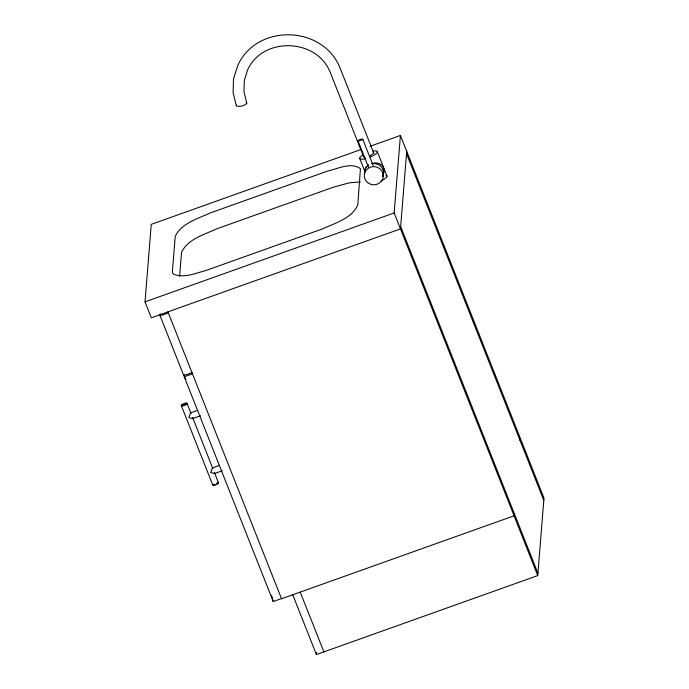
<?xml version="1.0" encoding="UTF-8"?>
<svg xmlns="http://www.w3.org/2000/svg" width="689" height="689" viewBox="0 0 689 689"><rect width="100%" height="100%" fill="white"/><g stroke="black" fill="none" stroke-linecap="round" stroke-linejoin="round"><path stroke-width="1.03" d="M364.782 171.113L365.463 167.754L368.512 164.852M406.717 151.399L400.473 228.903L151.33 317.801L145.017 301.86L151.261 224.356L360.907 149.556M192.093 372.646L183.791 375.608L160.124 315.838L160.296 313.693M172.439 271.001L175.23 236.422C181.345 223.15 198.036 218.654 210.412 212.892L327.206 171.216C337.403 168.934 350.985 161.76 360.433 168.667L357.789 204.866C351.967 218.404 335.112 223.081 322.555 228.877L205.77 270.544C195.538 273.232 183.834 278.459 173.439 274.127L172.517 272.818L172.439 271.035M179.596 276.461L181.534 252.363C187.658 239.092 204.349 234.596 216.725 228.834L333.51 187.158L349.314 182.826L360.407 181.887M184.437 374.661L184.264 376.805L273.249 601.549L281.551 598.586M370.027 146.301L400.412 135.457L543.983 498.078L537.739 575.582L316.415 654.55L316.587 652.423M537.739 575.582L394.168 212.961L400.412 135.457M514.252 513.486L514.072 515.803L281.534 598.775L167.944 311.876M520.126 440.633L520.316 438.307M382.791 175.325C387.407 166.755 379.174 160.813 371.543 163.62M365.032 157.333L363.775 157.109L363.844 156.325M363.637 156.782L330.651 73.439C317.896 38.196 262.75 35.854 247.472 70.235L244.311 80.604L243.966 91.775L246.817 103.341C244.397 105.942 239.806 106.924 236.405 106.011L233.08 92.765L233.502 78.847L237.886 65.231C257.212 22.97 323.597 25.329 340.271 68.538L373.782 153.156L369.898 155.981M236.258 105.658L236.473 105.228M197.622 410.368L190.569 412.883L188.907 417.551L192.403 418.619L192.98 418.404L192.481 417.715M219.403 465.394L212.35 467.909L210.696 472.576L214.761 473.429M145.017 301.86L394.168 212.961M160.124 315.838L168.435 312.875M192.567 373.843L184.264 376.805L185.944 379.501M192.403 418.619L200.465 415.743M214.193 473.644L222.254 470.768M373.162 152.639L373.782 153.156M246.171 102.73L246.817 103.341M406.536 153.725L543.793 500.403M377.383 151.881L387.02 176.22M400.662 226.578L537.92 573.257M362.758 139.256L373.223 165.704M358.091 140.969L368.563 167.418M359.667 158.246L364.679 170.906M300.223 592.109L323.89 651.88M292.747 594.779L316.415 654.55M187.115 403.59L191.077 413.598M192.662 417.603L212.867 468.649M214.451 472.645L218.422 482.653M181.328 405.657L212.634 484.72M271.526 595.391L273.249 601.549M373.085 151.106A9.474 2.498 -21.6 0 1 377.288 152.26A9.474 2.498 -21.6 0 1 370.673 156.877M365.359 158.72A9.474 2.498 -21.6 0 1 359.718 158.573A9.474 2.498 -21.6 0 1 363.568 154.655M385.909 175.282A9.474 2.498 -21.6 0 1 381.051 180.88M373.076 163.612A9.5 9.086 4.6 0 1 382.696 176.444M364.593 173.516A9.5 9.086 4.6 0 1 368.477 165.248M181.681 405.967A3.118 0.818 -21.6 0 1 182.843 404.357M185.763 403.315A3.118 0.818 -21.6 0 1 186.805 403.263A3.118 0.818 -21.6 0 1 185.591 404.899A3.118 0.818 -21.6 0 1 181.638 405.985M216.992 482.851A2.765 0.732 -21.6 0 1 216.863 484.246A2.765 0.732 -21.6 0 1 213.056 484.935M218.068 482.343A3.118 0.818 -21.6 0 1 215.433 484.6A3.118 0.818 -21.6 0 1 213.022 484.143M358.754 140.246L358.392 140.522A2.351 0.62 -21.6 0 0 358.177 141.116L362.457 139.712A2.351 0.62 -21.6 0 0 362.672 139.109L361.57 139.1A2.567 0.68 -21.6 0 0 359.796 139.686L358.754 140.246M367.788 182.723A9.5 9.086 4.6 0 0 383.162 177.237A9.5 9.086 4.6 0 0 370.415 167.203A9.5 9.086 4.6 0 0 367.788 182.723M182.731 405.468A2.765 0.732 -21.6 0 0 186.659 403.392A2.765 0.732 -21.6 0 0 182.843 404.081A2.765 0.732 -21.6 0 0 182.731 405.468"/></g></svg>
